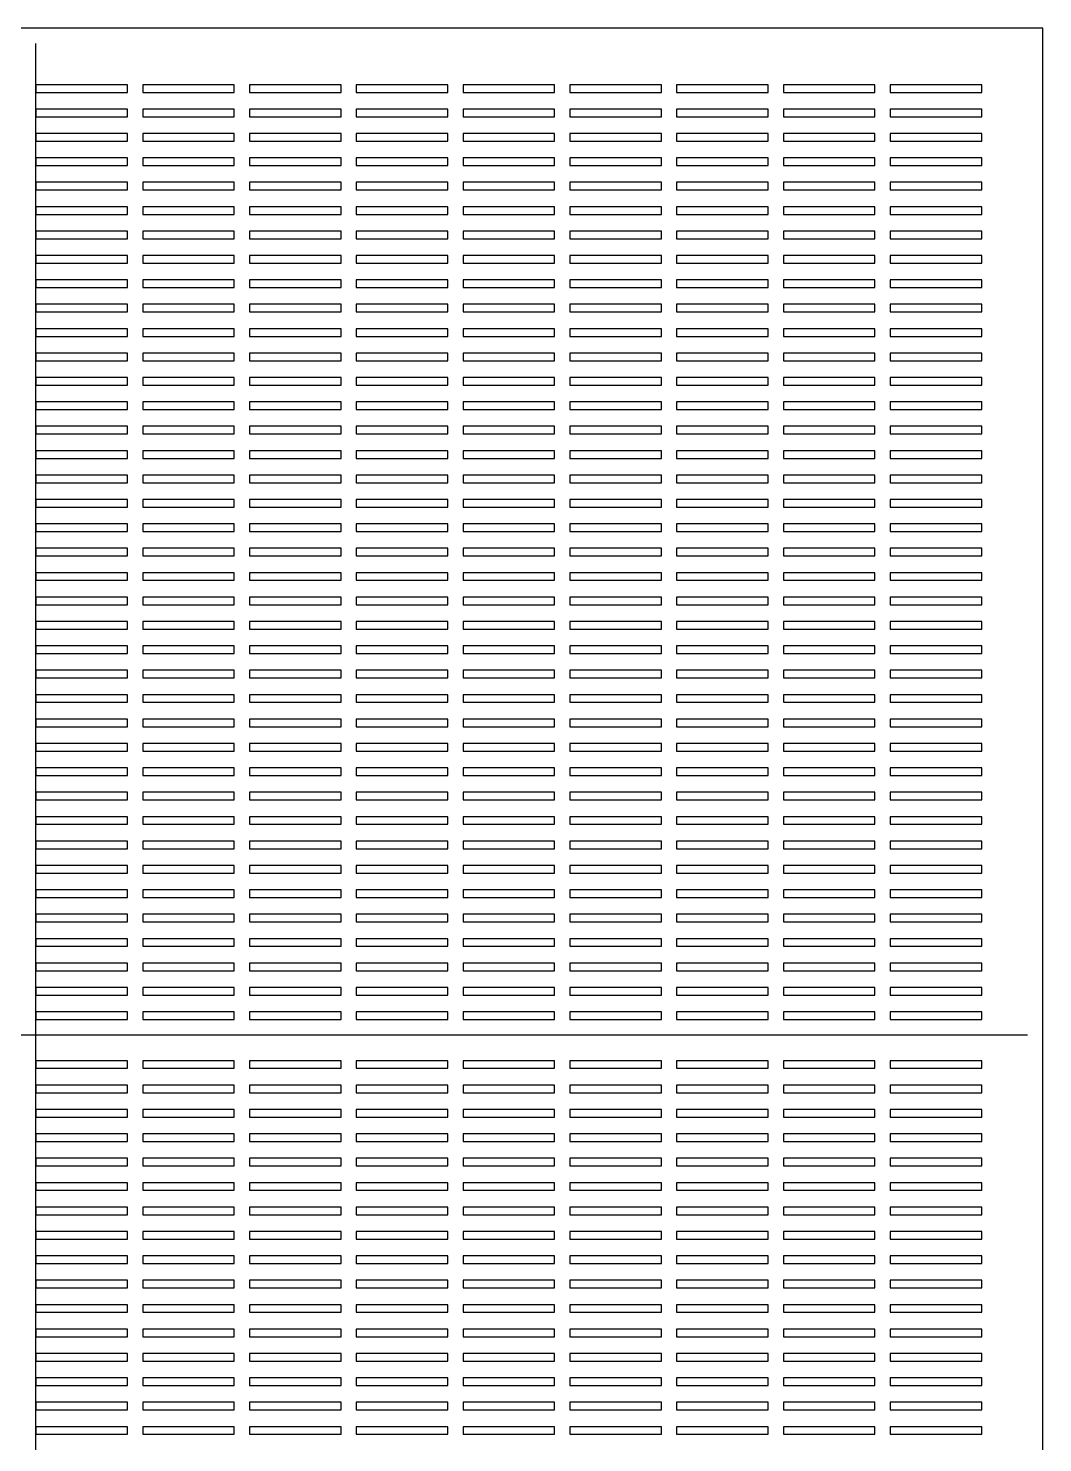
# Model space of a CAD drawing. Header units: metres. Extents: x 435451 to 436291, y 6356236 to 6357156.
# Drawn here: x 435778.2 to 436110.7, y 6356692.2 to 6357156 of the extents above; entities that cross this region are included whole.
import ezdxf

# ---------------------------------------------------------------- set-up
doc = ezdxf.new("R2010")
doc.units = ezdxf.units.M

msp = doc.modelspace()

# ---------------------------------------------------------------- linework, layer by layer
at = {"layer": 'CLOTURE'}
msp.add_lwpolyline([(435450.7, 6356496), (436110.7, 6356496), (436110.7, 6357156), (435450.7, 6357156)], close=True, dxfattribs=at)
at = {"layer": 'PISTE_ACCES'}
for p, q in [((435780.7, 6356501), (435780.7, 6357151)), ((435455.7, 6356826), (436105.7, 6356826))]:
    msp.add_line(p, q, dxfattribs=at)
at = {"layer": 'TABLES_PV'}
for points in [[(435780.7, 6357135), (435810.7, 6357135), (435810.7, 6357137.5), (435780.7, 6357137.5)], [(435815.7, 6357135), (435845.7, 6357135), (435845.7, 6357137.5), (435815.7, 6357137.5)], [(435850.7, 6357135), (435880.7, 6357135), (435880.7, 6357137.5), (435850.7, 6357137.5)], [(435885.7, 6357135), (435915.7, 6357135), (435915.7, 6357137.5), (435885.7, 6357137.5)], [(435920.7, 6357135), (435950.7, 6357135), (435950.7, 6357137.5), (435920.7, 6357137.5)], [(435955.7, 6357135), (435985.7, 6357135), (435985.7, 6357137.5), (435955.7, 6357137.5)], [(435990.7, 6357135), (436020.7, 6357135), (436020.7, 6357137.5), (435990.7, 6357137.5)], [(436025.7, 6357135), (436055.7, 6357135), (436055.7, 6357137.5), (436025.7, 6357137.5)], [(436060.7, 6357135), (436090.7, 6357135), (436090.7, 6357137.5), (436060.7, 6357137.5)], [(435780.7, 6357127), (435810.7, 6357127), (435810.7, 6357129.5), (435780.7, 6357129.5)], [(435815.7, 6357127), (435845.7, 6357127), (435845.7, 6357129.5), (435815.7, 6357129.5)], [(435850.7, 6357127), (435880.7, 6357127), (435880.7, 6357129.5), (435850.7, 6357129.5)], [(435885.7, 6357127), (435915.7, 6357127), (435915.7, 6357129.5), (435885.7, 6357129.5)], [(435920.7, 6357127), (435950.7, 6357127), (435950.7, 6357129.5), (435920.7, 6357129.5)], [(435955.7, 6357127), (435985.7, 6357127), (435985.7, 6357129.5), (435955.7, 6357129.5)], [(435990.7, 6357127), (436020.7, 6357127), (436020.7, 6357129.5), (435990.7, 6357129.5)], [(436025.7, 6357127), (436055.7, 6357127), (436055.7, 6357129.5), (436025.7, 6357129.5)], [(436060.7, 6357127), (436090.7, 6357127), (436090.7, 6357129.5), (436060.7, 6357129.5)], [(435780.7, 6357119), (435810.7, 6357119), (435810.7, 6357121.5), (435780.7, 6357121.5)], [(435815.7, 6357119), (435845.7, 6357119), (435845.7, 6357121.5), (435815.7, 6357121.5)], [(435850.7, 6357119), (435880.7, 6357119), (435880.7, 6357121.5), (435850.7, 6357121.5)], [(435885.7, 6357119), (435915.7, 6357119), (435915.7, 6357121.5), (435885.7, 6357121.5)], [(435920.7, 6357119), (435950.7, 6357119), (435950.7, 6357121.5), (435920.7, 6357121.5)], [(435955.7, 6357119), (435985.7, 6357119), (435985.7, 6357121.5), (435955.7, 6357121.5)], [(435990.7, 6357119), (436020.7, 6357119), (436020.7, 6357121.5), (435990.7, 6357121.5)], [(436025.7, 6357119), (436055.7, 6357119), (436055.7, 6357121.5), (436025.7, 6357121.5)], [(436060.7, 6357119), (436090.7, 6357119), (436090.7, 6357121.5), (436060.7, 6357121.5)], [(435780.7, 6357111), (435810.7, 6357111), (435810.7, 6357113.5), (435780.7, 6357113.5)], [(435815.7, 6357111), (435845.7, 6357111), (435845.7, 6357113.5), (435815.7, 6357113.5)], [(435850.7, 6357111), (435880.7, 6357111), (435880.7, 6357113.5), (435850.7, 6357113.5)], [(435885.7, 6357111), (435915.7, 6357111), (435915.7, 6357113.5), (435885.7, 6357113.5)], [(435920.7, 6357111), (435950.7, 6357111), (435950.7, 6357113.5), (435920.7, 6357113.5)], [(435955.7, 6357111), (435985.7, 6357111), (435985.7, 6357113.5), (435955.7, 6357113.5)], [(435990.7, 6357111), (436020.7, 6357111), (436020.7, 6357113.5), (435990.7, 6357113.5)], [(436025.7, 6357111), (436055.7, 6357111), (436055.7, 6357113.5), (436025.7, 6357113.5)], [(436060.7, 6357111), (436090.7, 6357111), (436090.7, 6357113.5), (436060.7, 6357113.5)], [(435780.7, 6357103), (435810.7, 6357103), (435810.7, 6357105.5), (435780.7, 6357105.5)], [(435815.7, 6357103), (435845.7, 6357103), (435845.7, 6357105.5), (435815.7, 6357105.5)], [(435850.7, 6357103), (435880.7, 6357103), (435880.7, 6357105.5), (435850.7, 6357105.5)], [(435885.7, 6357103), (435915.7, 6357103), (435915.7, 6357105.5), (435885.7, 6357105.5)], [(435920.7, 6357103), (435950.7, 6357103), (435950.7, 6357105.5), (435920.7, 6357105.5)], [(435955.7, 6357103), (435985.7, 6357103), (435985.7, 6357105.5), (435955.7, 6357105.5)], [(435990.7, 6357103), (436020.7, 6357103), (436020.7, 6357105.5), (435990.7, 6357105.5)], [(436025.7, 6357103), (436055.7, 6357103), (436055.7, 6357105.5), (436025.7, 6357105.5)], [(436060.7, 6357103), (436090.7, 6357103), (436090.7, 6357105.5), (436060.7, 6357105.5)], [(435780.7, 6357095), (435810.7, 6357095), (435810.7, 6357097.5), (435780.7, 6357097.5)], [(435815.7, 6357095), (435845.7, 6357095), (435845.7, 6357097.5), (435815.7, 6357097.5)], [(435850.7, 6357095), (435880.7, 6357095), (435880.7, 6357097.5), (435850.7, 6357097.5)], [(435885.7, 6357095), (435915.7, 6357095), (435915.7, 6357097.5), (435885.7, 6357097.5)], [(435920.7, 6357095), (435950.7, 6357095), (435950.7, 6357097.5), (435920.7, 6357097.5)], [(435955.7, 6357095), (435985.7, 6357095), (435985.7, 6357097.5), (435955.7, 6357097.5)], [(435990.7, 6357095), (436020.7, 6357095), (436020.7, 6357097.5), (435990.7, 6357097.5)], [(436025.7, 6357095), (436055.7, 6357095), (436055.7, 6357097.5), (436025.7, 6357097.5)], [(436060.7, 6357095), (436090.7, 6357095), (436090.7, 6357097.5), (436060.7, 6357097.5)], [(435780.7, 6357087), (435810.7, 6357087), (435810.7, 6357089.5), (435780.7, 6357089.5)], [(435815.7, 6357087), (435845.7, 6357087), (435845.7, 6357089.5), (435815.7, 6357089.5)], [(435850.7, 6357087), (435880.7, 6357087), (435880.7, 6357089.5), (435850.7, 6357089.5)], [(435885.7, 6357087), (435915.7, 6357087), (435915.7, 6357089.5), (435885.7, 6357089.5)], [(435920.7, 6357087), (435950.7, 6357087), (435950.7, 6357089.5), (435920.7, 6357089.5)], [(435955.7, 6357087), (435985.7, 6357087), (435985.7, 6357089.5), (435955.7, 6357089.5)], [(435990.7, 6357087), (436020.7, 6357087), (436020.7, 6357089.5), (435990.7, 6357089.5)], [(436025.7, 6357087), (436055.7, 6357087), (436055.7, 6357089.5), (436025.7, 6357089.5)], [(436060.7, 6357087), (436090.7, 6357087), (436090.7, 6357089.5), (436060.7, 6357089.5)], [(435780.7, 6357079), (435810.7, 6357079), (435810.7, 6357081.5), (435780.7, 6357081.5)], [(435815.7, 6357079), (435845.7, 6357079), (435845.7, 6357081.5), (435815.7, 6357081.5)], [(435850.7, 6357079), (435880.7, 6357079), (435880.7, 6357081.5), (435850.7, 6357081.5)], [(435885.7, 6357079), (435915.7, 6357079), (435915.7, 6357081.5), (435885.7, 6357081.5)], [(435920.7, 6357079), (435950.7, 6357079), (435950.7, 6357081.5), (435920.7, 6357081.5)], [(435955.7, 6357079), (435985.7, 6357079), (435985.7, 6357081.5), (435955.7, 6357081.5)], [(435990.7, 6357079), (436020.7, 6357079), (436020.7, 6357081.5), (435990.7, 6357081.5)], [(436025.7, 6357079), (436055.7, 6357079), (436055.7, 6357081.5), (436025.7, 6357081.5)], [(436060.7, 6357079), (436090.7, 6357079), (436090.7, 6357081.5), (436060.7, 6357081.5)], [(435780.7, 6357071), (435810.7, 6357071), (435810.7, 6357073.5), (435780.7, 6357073.5)], [(435815.7, 6357071), (435845.7, 6357071), (435845.7, 6357073.5), (435815.7, 6357073.5)], [(435850.7, 6357071), (435880.7, 6357071), (435880.7, 6357073.5), (435850.7, 6357073.5)], [(435885.7, 6357071), (435915.7, 6357071), (435915.7, 6357073.5), (435885.7, 6357073.5)], [(435920.7, 6357071), (435950.7, 6357071), (435950.7, 6357073.5), (435920.7, 6357073.5)], [(435955.7, 6357071), (435985.7, 6357071), (435985.7, 6357073.5), (435955.7, 6357073.5)], [(435990.7, 6357071), (436020.7, 6357071), (436020.7, 6357073.5), (435990.7, 6357073.5)], [(436025.7, 6357071), (436055.7, 6357071), (436055.7, 6357073.5), (436025.7, 6357073.5)], [(436060.7, 6357071), (436090.7, 6357071), (436090.7, 6357073.5), (436060.7, 6357073.5)], [(435780.7, 6357063), (435810.7, 6357063), (435810.7, 6357065.5), (435780.7, 6357065.5)], [(435815.7, 6357063), (435845.7, 6357063), (435845.7, 6357065.5), (435815.7, 6357065.5)], [(435850.7, 6357063), (435880.7, 6357063), (435880.7, 6357065.5), (435850.7, 6357065.5)], [(435885.7, 6357063), (435915.7, 6357063), (435915.7, 6357065.5), (435885.7, 6357065.5)], [(435920.7, 6357063), (435950.7, 6357063), (435950.7, 6357065.5), (435920.7, 6357065.5)], [(435955.7, 6357063), (435985.7, 6357063), (435985.7, 6357065.5), (435955.7, 6357065.5)], [(435990.7, 6357063), (436020.7, 6357063), (436020.7, 6357065.5), (435990.7, 6357065.5)], [(436025.7, 6357063), (436055.7, 6357063), (436055.7, 6357065.5), (436025.7, 6357065.5)], [(436060.7, 6357063), (436090.7, 6357063), (436090.7, 6357065.5), (436060.7, 6357065.5)], [(435780.7, 6357055), (435810.7, 6357055), (435810.7, 6357057.5), (435780.7, 6357057.5)], [(435815.7, 6357055), (435845.7, 6357055), (435845.7, 6357057.5), (435815.7, 6357057.5)], [(435850.7, 6357055), (435880.7, 6357055), (435880.7, 6357057.5), (435850.7, 6357057.5)], [(435885.7, 6357055), (435915.7, 6357055), (435915.7, 6357057.5), (435885.7, 6357057.5)], [(435920.7, 6357055), (435950.7, 6357055), (435950.7, 6357057.5), (435920.7, 6357057.5)], [(435955.7, 6357055), (435985.7, 6357055), (435985.7, 6357057.5), (435955.7, 6357057.5)], [(435990.7, 6357055), (436020.7, 6357055), (436020.7, 6357057.5), (435990.7, 6357057.5)], [(436025.7, 6357055), (436055.7, 6357055), (436055.7, 6357057.5), (436025.7, 6357057.5)], [(436060.7, 6357055), (436090.7, 6357055), (436090.7, 6357057.5), (436060.7, 6357057.5)], [(435780.7, 6357047), (435810.7, 6357047), (435810.7, 6357049.5), (435780.7, 6357049.5)], [(435815.7, 6357047), (435845.7, 6357047), (435845.7, 6357049.5), (435815.7, 6357049.5)], [(435850.7, 6357047), (435880.7, 6357047), (435880.7, 6357049.5), (435850.7, 6357049.5)], [(435885.7, 6357047), (435915.7, 6357047), (435915.7, 6357049.5), (435885.7, 6357049.5)], [(435920.7, 6357047), (435950.7, 6357047), (435950.7, 6357049.5), (435920.7, 6357049.5)], [(435955.7, 6357047), (435985.7, 6357047), (435985.7, 6357049.5), (435955.7, 6357049.5)], [(435990.7, 6357047), (436020.7, 6357047), (436020.7, 6357049.5), (435990.7, 6357049.5)], [(436025.7, 6357047), (436055.7, 6357047), (436055.7, 6357049.5), (436025.7, 6357049.5)], [(436060.7, 6357047), (436090.7, 6357047), (436090.7, 6357049.5), (436060.7, 6357049.5)], [(435780.7, 6357039), (435810.7, 6357039), (435810.7, 6357041.5), (435780.7, 6357041.5)], [(435815.7, 6357039), (435845.7, 6357039), (435845.7, 6357041.5), (435815.7, 6357041.5)], [(435850.7, 6357039), (435880.7, 6357039), (435880.7, 6357041.5), (435850.7, 6357041.5)], [(435885.7, 6357039), (435915.7, 6357039), (435915.7, 6357041.5), (435885.7, 6357041.5)], [(435920.7, 6357039), (435950.7, 6357039), (435950.7, 6357041.5), (435920.7, 6357041.5)], [(435955.7, 6357039), (435985.7, 6357039), (435985.7, 6357041.5), (435955.7, 6357041.5)], [(435990.7, 6357039), (436020.7, 6357039), (436020.7, 6357041.5), (435990.7, 6357041.5)], [(436025.7, 6357039), (436055.7, 6357039), (436055.7, 6357041.5), (436025.7, 6357041.5)], [(436060.7, 6357039), (436090.7, 6357039), (436090.7, 6357041.5), (436060.7, 6357041.5)], [(435780.7, 6357031), (435810.7, 6357031), (435810.7, 6357033.5), (435780.7, 6357033.5)], [(435815.7, 6357031), (435845.7, 6357031), (435845.7, 6357033.5), (435815.7, 6357033.5)], [(435850.7, 6357031), (435880.7, 6357031), (435880.7, 6357033.5), (435850.7, 6357033.5)], [(435885.7, 6357031), (435915.7, 6357031), (435915.7, 6357033.5), (435885.7, 6357033.5)], [(435920.7, 6357031), (435950.7, 6357031), (435950.7, 6357033.5), (435920.7, 6357033.5)], [(435955.7, 6357031), (435985.7, 6357031), (435985.7, 6357033.5), (435955.7, 6357033.5)], [(435990.7, 6357031), (436020.7, 6357031), (436020.7, 6357033.5), (435990.7, 6357033.5)], [(436025.7, 6357031), (436055.7, 6357031), (436055.7, 6357033.5), (436025.7, 6357033.5)], [(436060.7, 6357031), (436090.7, 6357031), (436090.7, 6357033.5), (436060.7, 6357033.5)], [(435780.7, 6357023), (435810.7, 6357023), (435810.7, 6357025.5), (435780.7, 6357025.5)], [(435815.7, 6357023), (435845.7, 6357023), (435845.7, 6357025.5), (435815.7, 6357025.5)], [(435850.7, 6357023), (435880.7, 6357023), (435880.7, 6357025.5), (435850.7, 6357025.5)], [(435885.7, 6357023), (435915.7, 6357023), (435915.7, 6357025.5), (435885.7, 6357025.5)], [(435920.7, 6357023), (435950.7, 6357023), (435950.7, 6357025.5), (435920.7, 6357025.5)], [(435955.7, 6357023), (435985.7, 6357023), (435985.7, 6357025.5), (435955.7, 6357025.5)], [(435990.7, 6357023), (436020.7, 6357023), (436020.7, 6357025.5), (435990.7, 6357025.5)], [(436025.7, 6357023), (436055.7, 6357023), (436055.7, 6357025.5), (436025.7, 6357025.5)], [(436060.7, 6357023), (436090.7, 6357023), (436090.7, 6357025.5), (436060.7, 6357025.5)], [(435780.7, 6357015), (435810.7, 6357015), (435810.7, 6357017.5), (435780.7, 6357017.5)], [(435815.7, 6357015), (435845.7, 6357015), (435845.7, 6357017.5), (435815.7, 6357017.5)], [(435850.7, 6357015), (435880.7, 6357015), (435880.7, 6357017.5), (435850.7, 6357017.5)], [(435885.7, 6357015), (435915.7, 6357015), (435915.7, 6357017.5), (435885.7, 6357017.5)], [(435920.7, 6357015), (435950.7, 6357015), (435950.7, 6357017.5), (435920.7, 6357017.5)], [(435955.7, 6357015), (435985.7, 6357015), (435985.7, 6357017.5), (435955.7, 6357017.5)], [(435990.7, 6357015), (436020.7, 6357015), (436020.7, 6357017.5), (435990.7, 6357017.5)], [(436025.7, 6357015), (436055.7, 6357015), (436055.7, 6357017.5), (436025.7, 6357017.5)], [(436060.7, 6357015), (436090.7, 6357015), (436090.7, 6357017.5), (436060.7, 6357017.5)], [(435780.7, 6357007), (435810.7, 6357007), (435810.7, 6357009.5), (435780.7, 6357009.5)], [(435815.7, 6357007), (435845.7, 6357007), (435845.7, 6357009.5), (435815.7, 6357009.5)], [(435850.7, 6357007), (435880.7, 6357007), (435880.7, 6357009.5), (435850.7, 6357009.5)], [(435885.7, 6357007), (435915.7, 6357007), (435915.7, 6357009.5), (435885.7, 6357009.5)], [(435920.7, 6357007), (435950.7, 6357007), (435950.7, 6357009.5), (435920.7, 6357009.5)], [(435955.7, 6357007), (435985.7, 6357007), (435985.7, 6357009.5), (435955.7, 6357009.5)], [(435990.7, 6357007), (436020.7, 6357007), (436020.7, 6357009.5), (435990.7, 6357009.5)], [(436025.7, 6357007), (436055.7, 6357007), (436055.7, 6357009.5), (436025.7, 6357009.5)], [(436060.7, 6357007), (436090.7, 6357007), (436090.7, 6357009.5), (436060.7, 6357009.5)], [(435780.7, 6356999), (435810.7, 6356999), (435810.7, 6357001.5), (435780.7, 6357001.5)], [(435815.7, 6356999), (435845.7, 6356999), (435845.7, 6357001.5), (435815.7, 6357001.5)], [(435850.7, 6356999), (435880.7, 6356999), (435880.7, 6357001.5), (435850.7, 6357001.5)], [(435885.7, 6356999), (435915.7, 6356999), (435915.7, 6357001.5), (435885.7, 6357001.5)], [(435920.7, 6356999), (435950.7, 6356999), (435950.7, 6357001.5), (435920.7, 6357001.5)], [(435955.7, 6356999), (435985.7, 6356999), (435985.7, 6357001.5), (435955.7, 6357001.5)], [(435990.7, 6356999), (436020.7, 6356999), (436020.7, 6357001.5), (435990.7, 6357001.5)], [(436025.7, 6356999), (436055.7, 6356999), (436055.7, 6357001.5), (436025.7, 6357001.5)], [(436060.7, 6356999), (436090.7, 6356999), (436090.7, 6357001.5), (436060.7, 6357001.5)], [(435780.7, 6356991), (435810.7, 6356991), (435810.7, 6356993.5), (435780.7, 6356993.5)], [(435815.7, 6356991), (435845.7, 6356991), (435845.7, 6356993.5), (435815.7, 6356993.5)], [(435850.7, 6356991), (435880.7, 6356991), (435880.7, 6356993.5), (435850.7, 6356993.5)], [(435885.7, 6356991), (435915.7, 6356991), (435915.7, 6356993.5), (435885.7, 6356993.5)], [(435920.7, 6356991), (435950.7, 6356991), (435950.7, 6356993.5), (435920.7, 6356993.5)], [(435955.7, 6356991), (435985.7, 6356991), (435985.7, 6356993.5), (435955.7, 6356993.5)], [(435990.7, 6356991), (436020.7, 6356991), (436020.7, 6356993.5), (435990.7, 6356993.5)], [(436025.7, 6356991), (436055.7, 6356991), (436055.7, 6356993.5), (436025.7, 6356993.5)], [(436060.7, 6356991), (436090.7, 6356991), (436090.7, 6356993.5), (436060.7, 6356993.5)], [(435780.7, 6356983), (435810.7, 6356983), (435810.7, 6356985.5), (435780.7, 6356985.5)], [(435815.7, 6356983), (435845.7, 6356983), (435845.7, 6356985.5), (435815.7, 6356985.5)], [(435850.7, 6356983), (435880.7, 6356983), (435880.7, 6356985.5), (435850.7, 6356985.5)], [(435885.7, 6356983), (435915.7, 6356983), (435915.7, 6356985.5), (435885.7, 6356985.5)], [(435920.7, 6356983), (435950.7, 6356983), (435950.7, 6356985.5), (435920.7, 6356985.5)], [(435955.7, 6356983), (435985.7, 6356983), (435985.7, 6356985.5), (435955.7, 6356985.5)], [(435990.7, 6356983), (436020.7, 6356983), (436020.7, 6356985.5), (435990.7, 6356985.5)], [(436025.7, 6356983), (436055.7, 6356983), (436055.7, 6356985.5), (436025.7, 6356985.5)], [(436060.7, 6356983), (436090.7, 6356983), (436090.7, 6356985.5), (436060.7, 6356985.5)], [(435780.7, 6356975), (435810.7, 6356975), (435810.7, 6356977.5), (435780.7, 6356977.5)], [(435815.7, 6356975), (435845.7, 6356975), (435845.7, 6356977.5), (435815.7, 6356977.5)], [(435850.7, 6356975), (435880.7, 6356975), (435880.7, 6356977.5), (435850.7, 6356977.5)], [(435885.7, 6356975), (435915.7, 6356975), (435915.7, 6356977.5), (435885.7, 6356977.5)], [(435920.7, 6356975), (435950.7, 6356975), (435950.7, 6356977.5), (435920.7, 6356977.5)], [(435955.7, 6356975), (435985.7, 6356975), (435985.7, 6356977.5), (435955.7, 6356977.5)], [(435990.7, 6356975), (436020.7, 6356975), (436020.7, 6356977.5), (435990.7, 6356977.5)], [(436025.7, 6356975), (436055.7, 6356975), (436055.7, 6356977.5), (436025.7, 6356977.5)], [(436060.7, 6356975), (436090.7, 6356975), (436090.7, 6356977.5), (436060.7, 6356977.5)], [(435780.7, 6356967), (435810.7, 6356967), (435810.7, 6356969.5), (435780.7, 6356969.5)], [(435815.7, 6356967), (435845.7, 6356967), (435845.7, 6356969.5), (435815.7, 6356969.5)], [(435850.7, 6356967), (435880.7, 6356967), (435880.7, 6356969.5), (435850.7, 6356969.5)], [(435885.7, 6356967), (435915.7, 6356967), (435915.7, 6356969.5), (435885.7, 6356969.5)], [(435920.7, 6356967), (435950.7, 6356967), (435950.7, 6356969.5), (435920.7, 6356969.5)], [(435955.7, 6356967), (435985.7, 6356967), (435985.7, 6356969.5), (435955.7, 6356969.5)], [(435990.7, 6356967), (436020.7, 6356967), (436020.7, 6356969.5), (435990.7, 6356969.5)], [(436025.7, 6356967), (436055.7, 6356967), (436055.7, 6356969.5), (436025.7, 6356969.5)], [(436060.7, 6356967), (436090.7, 6356967), (436090.7, 6356969.5), (436060.7, 6356969.5)], [(435780.7, 6356959), (435810.7, 6356959), (435810.7, 6356961.5), (435780.7, 6356961.5)], [(435815.7, 6356959), (435845.7, 6356959), (435845.7, 6356961.5), (435815.7, 6356961.5)], [(435850.7, 6356959), (435880.7, 6356959), (435880.7, 6356961.5), (435850.7, 6356961.5)], [(435885.7, 6356959), (435915.7, 6356959), (435915.7, 6356961.5), (435885.7, 6356961.5)], [(435920.7, 6356959), (435950.7, 6356959), (435950.7, 6356961.5), (435920.7, 6356961.5)], [(435955.7, 6356959), (435985.7, 6356959), (435985.7, 6356961.5), (435955.7, 6356961.5)], [(435990.7, 6356959), (436020.7, 6356959), (436020.7, 6356961.5), (435990.7, 6356961.5)], [(436025.7, 6356959), (436055.7, 6356959), (436055.7, 6356961.5), (436025.7, 6356961.5)], [(436060.7, 6356959), (436090.7, 6356959), (436090.7, 6356961.5), (436060.7, 6356961.5)], [(435780.7, 6356951), (435810.7, 6356951), (435810.7, 6356953.5), (435780.7, 6356953.5)], [(435815.7, 6356951), (435845.7, 6356951), (435845.7, 6356953.5), (435815.7, 6356953.5)], [(435850.7, 6356951), (435880.7, 6356951), (435880.7, 6356953.5), (435850.7, 6356953.5)], [(435885.7, 6356951), (435915.7, 6356951), (435915.7, 6356953.5), (435885.7, 6356953.5)], [(435920.7, 6356951), (435950.7, 6356951), (435950.7, 6356953.5), (435920.7, 6356953.5)], [(435955.7, 6356951), (435985.7, 6356951), (435985.7, 6356953.5), (435955.7, 6356953.5)], [(435990.7, 6356951), (436020.7, 6356951), (436020.7, 6356953.5), (435990.7, 6356953.5)], [(436025.7, 6356951), (436055.7, 6356951), (436055.7, 6356953.5), (436025.7, 6356953.5)], [(436060.7, 6356951), (436090.7, 6356951), (436090.7, 6356953.5), (436060.7, 6356953.5)], [(435780.7, 6356943), (435810.7, 6356943), (435810.7, 6356945.5), (435780.7, 6356945.5)], [(435815.7, 6356943), (435845.7, 6356943), (435845.7, 6356945.5), (435815.7, 6356945.5)], [(435850.7, 6356943), (435880.7, 6356943), (435880.7, 6356945.5), (435850.7, 6356945.5)], [(435885.7, 6356943), (435915.7, 6356943), (435915.7, 6356945.5), (435885.7, 6356945.5)], [(435920.7, 6356943), (435950.7, 6356943), (435950.7, 6356945.5), (435920.7, 6356945.5)], [(435955.7, 6356943), (435985.7, 6356943), (435985.7, 6356945.5), (435955.7, 6356945.5)], [(435990.7, 6356943), (436020.7, 6356943), (436020.7, 6356945.5), (435990.7, 6356945.5)], [(436025.7, 6356943), (436055.7, 6356943), (436055.7, 6356945.5), (436025.7, 6356945.5)], [(436060.7, 6356943), (436090.7, 6356943), (436090.7, 6356945.5), (436060.7, 6356945.5)], [(435780.7, 6356935), (435810.7, 6356935), (435810.7, 6356937.5), (435780.7, 6356937.5)], [(435815.7, 6356935), (435845.7, 6356935), (435845.7, 6356937.5), (435815.7, 6356937.5)], [(435850.7, 6356935), (435880.7, 6356935), (435880.7, 6356937.5), (435850.7, 6356937.5)], [(435885.7, 6356935), (435915.7, 6356935), (435915.7, 6356937.5), (435885.7, 6356937.5)], [(435920.7, 6356935), (435950.7, 6356935), (435950.7, 6356937.5), (435920.7, 6356937.5)], [(435955.7, 6356935), (435985.7, 6356935), (435985.7, 6356937.5), (435955.7, 6356937.5)], [(435990.7, 6356935), (436020.7, 6356935), (436020.7, 6356937.5), (435990.7, 6356937.5)], [(436025.7, 6356935), (436055.7, 6356935), (436055.7, 6356937.5), (436025.7, 6356937.5)], [(436060.7, 6356935), (436090.7, 6356935), (436090.7, 6356937.5), (436060.7, 6356937.5)], [(435780.7, 6356927), (435810.7, 6356927), (435810.7, 6356929.5), (435780.7, 6356929.5)], [(435815.7, 6356927), (435845.7, 6356927), (435845.7, 6356929.5), (435815.7, 6356929.5)], [(435850.7, 6356927), (435880.7, 6356927), (435880.7, 6356929.5), (435850.7, 6356929.5)], [(435885.7, 6356927), (435915.7, 6356927), (435915.7, 6356929.5), (435885.7, 6356929.5)], [(435920.7, 6356927), (435950.7, 6356927), (435950.7, 6356929.5), (435920.7, 6356929.5)], [(435955.7, 6356927), (435985.7, 6356927), (435985.7, 6356929.5), (435955.7, 6356929.5)], [(435990.7, 6356927), (436020.7, 6356927), (436020.7, 6356929.5), (435990.7, 6356929.5)], [(436025.7, 6356927), (436055.7, 6356927), (436055.7, 6356929.5), (436025.7, 6356929.5)], [(436060.7, 6356927), (436090.7, 6356927), (436090.7, 6356929.5), (436060.7, 6356929.5)], [(435780.7, 6356919), (435810.7, 6356919), (435810.7, 6356921.5), (435780.7, 6356921.5)], [(435815.7, 6356919), (435845.7, 6356919), (435845.7, 6356921.5), (435815.7, 6356921.5)], [(435850.7, 6356919), (435880.7, 6356919), (435880.7, 6356921.5), (435850.7, 6356921.5)], [(435885.7, 6356919), (435915.7, 6356919), (435915.7, 6356921.5), (435885.7, 6356921.5)], [(435920.7, 6356919), (435950.7, 6356919), (435950.7, 6356921.5), (435920.7, 6356921.5)], [(435955.7, 6356919), (435985.7, 6356919), (435985.7, 6356921.5), (435955.7, 6356921.5)], [(435990.7, 6356919), (436020.7, 6356919), (436020.7, 6356921.5), (435990.7, 6356921.5)], [(436025.7, 6356919), (436055.7, 6356919), (436055.7, 6356921.5), (436025.7, 6356921.5)], [(436060.7, 6356919), (436090.7, 6356919), (436090.7, 6356921.5), (436060.7, 6356921.5)], [(435780.7, 6356911), (435810.7, 6356911), (435810.7, 6356913.5), (435780.7, 6356913.5)], [(435815.7, 6356911), (435845.7, 6356911), (435845.7, 6356913.5), (435815.7, 6356913.5)], [(435850.7, 6356911), (435880.7, 6356911), (435880.7, 6356913.5), (435850.7, 6356913.5)], [(435885.7, 6356911), (435915.7, 6356911), (435915.7, 6356913.5), (435885.7, 6356913.5)], [(435920.7, 6356911), (435950.7, 6356911), (435950.7, 6356913.5), (435920.7, 6356913.5)], [(435955.7, 6356911), (435985.7, 6356911), (435985.7, 6356913.5), (435955.7, 6356913.5)], [(435990.7, 6356911), (436020.7, 6356911), (436020.7, 6356913.5), (435990.7, 6356913.5)], [(436025.7, 6356911), (436055.7, 6356911), (436055.7, 6356913.5), (436025.7, 6356913.5)], [(436060.7, 6356911), (436090.7, 6356911), (436090.7, 6356913.5), (436060.7, 6356913.5)], [(435780.7, 6356903), (435810.7, 6356903), (435810.7, 6356905.5), (435780.7, 6356905.5)], [(435815.7, 6356903), (435845.7, 6356903), (435845.7, 6356905.5), (435815.7, 6356905.5)], [(435850.7, 6356903), (435880.7, 6356903), (435880.7, 6356905.5), (435850.7, 6356905.5)], [(435885.7, 6356903), (435915.7, 6356903), (435915.7, 6356905.5), (435885.7, 6356905.5)], [(435920.7, 6356903), (435950.7, 6356903), (435950.7, 6356905.5), (435920.7, 6356905.5)], [(435955.7, 6356903), (435985.7, 6356903), (435985.7, 6356905.5), (435955.7, 6356905.5)], [(435990.7, 6356903), (436020.7, 6356903), (436020.7, 6356905.5), (435990.7, 6356905.5)], [(436025.7, 6356903), (436055.7, 6356903), (436055.7, 6356905.5), (436025.7, 6356905.5)], [(436060.7, 6356903), (436090.7, 6356903), (436090.7, 6356905.5), (436060.7, 6356905.5)], [(435780.7, 6356895), (435810.7, 6356895), (435810.7, 6356897.5), (435780.7, 6356897.5)], [(435815.7, 6356895), (435845.7, 6356895), (435845.7, 6356897.5), (435815.7, 6356897.5)], [(435850.7, 6356895), (435880.7, 6356895), (435880.7, 6356897.5), (435850.7, 6356897.5)], [(435885.7, 6356895), (435915.7, 6356895), (435915.7, 6356897.5), (435885.7, 6356897.5)], [(435920.7, 6356895), (435950.7, 6356895), (435950.7, 6356897.5), (435920.7, 6356897.5)], [(435955.7, 6356895), (435985.7, 6356895), (435985.7, 6356897.5), (435955.7, 6356897.5)], [(435990.7, 6356895), (436020.7, 6356895), (436020.7, 6356897.5), (435990.7, 6356897.5)], [(436025.7, 6356895), (436055.7, 6356895), (436055.7, 6356897.5), (436025.7, 6356897.5)], [(436060.7, 6356895), (436090.7, 6356895), (436090.7, 6356897.5), (436060.7, 6356897.5)], [(435780.7, 6356887), (435810.7, 6356887), (435810.7, 6356889.5), (435780.7, 6356889.5)], [(435815.7, 6356887), (435845.7, 6356887), (435845.7, 6356889.5), (435815.7, 6356889.5)], [(435850.7, 6356887), (435880.7, 6356887), (435880.7, 6356889.5), (435850.7, 6356889.5)], [(435885.7, 6356887), (435915.7, 6356887), (435915.7, 6356889.5), (435885.7, 6356889.5)], [(435920.7, 6356887), (435950.7, 6356887), (435950.7, 6356889.5), (435920.7, 6356889.5)], [(435955.7, 6356887), (435985.7, 6356887), (435985.7, 6356889.5), (435955.7, 6356889.5)], [(435990.7, 6356887), (436020.7, 6356887), (436020.7, 6356889.5), (435990.7, 6356889.5)], [(436025.7, 6356887), (436055.7, 6356887), (436055.7, 6356889.5), (436025.7, 6356889.5)], [(436060.7, 6356887), (436090.7, 6356887), (436090.7, 6356889.5), (436060.7, 6356889.5)], [(435780.7, 6356879), (435810.7, 6356879), (435810.7, 6356881.5), (435780.7, 6356881.5)], [(435815.7, 6356879), (435845.7, 6356879), (435845.7, 6356881.5), (435815.7, 6356881.5)], [(435850.7, 6356879), (435880.7, 6356879), (435880.7, 6356881.5), (435850.7, 6356881.5)], [(435885.7, 6356879), (435915.7, 6356879), (435915.7, 6356881.5), (435885.7, 6356881.5)], [(435920.7, 6356879), (435950.7, 6356879), (435950.7, 6356881.5), (435920.7, 6356881.5)], [(435955.7, 6356879), (435985.7, 6356879), (435985.7, 6356881.5), (435955.7, 6356881.5)], [(435990.7, 6356879), (436020.7, 6356879), (436020.7, 6356881.5), (435990.7, 6356881.5)], [(436025.7, 6356879), (436055.7, 6356879), (436055.7, 6356881.5), (436025.7, 6356881.5)], [(436060.7, 6356879), (436090.7, 6356879), (436090.7, 6356881.5), (436060.7, 6356881.5)], [(435780.7, 6356871), (435810.7, 6356871), (435810.7, 6356873.5), (435780.7, 6356873.5)], [(435815.7, 6356871), (435845.7, 6356871), (435845.7, 6356873.5), (435815.7, 6356873.5)], [(435850.7, 6356871), (435880.7, 6356871), (435880.7, 6356873.5), (435850.7, 6356873.5)], [(435885.7, 6356871), (435915.7, 6356871), (435915.7, 6356873.5), (435885.7, 6356873.5)], [(435920.7, 6356871), (435950.7, 6356871), (435950.7, 6356873.5), (435920.7, 6356873.5)], [(435955.7, 6356871), (435985.7, 6356871), (435985.7, 6356873.5), (435955.7, 6356873.5)], [(435990.7, 6356871), (436020.7, 6356871), (436020.7, 6356873.5), (435990.7, 6356873.5)], [(436025.7, 6356871), (436055.7, 6356871), (436055.7, 6356873.5), (436025.7, 6356873.5)], [(436060.7, 6356871), (436090.7, 6356871), (436090.7, 6356873.5), (436060.7, 6356873.5)], [(435780.7, 6356863), (435810.7, 6356863), (435810.7, 6356865.5), (435780.7, 6356865.5)], [(435815.7, 6356863), (435845.7, 6356863), (435845.7, 6356865.5), (435815.7, 6356865.5)], [(435850.7, 6356863), (435880.7, 6356863), (435880.7, 6356865.5), (435850.7, 6356865.5)], [(435885.7, 6356863), (435915.7, 6356863), (435915.7, 6356865.5), (435885.7, 6356865.5)], [(435920.7, 6356863), (435950.7, 6356863), (435950.7, 6356865.5), (435920.7, 6356865.5)], [(435955.7, 6356863), (435985.7, 6356863), (435985.7, 6356865.5), (435955.7, 6356865.5)], [(435990.7, 6356863), (436020.7, 6356863), (436020.7, 6356865.5), (435990.7, 6356865.5)], [(436025.7, 6356863), (436055.7, 6356863), (436055.7, 6356865.5), (436025.7, 6356865.5)], [(436060.7, 6356863), (436090.7, 6356863), (436090.7, 6356865.5), (436060.7, 6356865.5)], [(435780.7, 6356855), (435810.7, 6356855), (435810.7, 6356857.5), (435780.7, 6356857.5)], [(435815.7, 6356855), (435845.7, 6356855), (435845.7, 6356857.5), (435815.7, 6356857.5)], [(435850.7, 6356855), (435880.7, 6356855), (435880.7, 6356857.5), (435850.7, 6356857.5)], [(435885.7, 6356855), (435915.7, 6356855), (435915.7, 6356857.5), (435885.7, 6356857.5)], [(435920.7, 6356855), (435950.7, 6356855), (435950.7, 6356857.5), (435920.7, 6356857.5)], [(435955.7, 6356855), (435985.7, 6356855), (435985.7, 6356857.5), (435955.7, 6356857.5)], [(435990.7, 6356855), (436020.7, 6356855), (436020.7, 6356857.5), (435990.7, 6356857.5)], [(436025.7, 6356855), (436055.7, 6356855), (436055.7, 6356857.5), (436025.7, 6356857.5)], [(436060.7, 6356855), (436090.7, 6356855), (436090.7, 6356857.5), (436060.7, 6356857.5)], [(435780.7, 6356847), (435810.7, 6356847), (435810.7, 6356849.5), (435780.7, 6356849.5)], [(435815.7, 6356847), (435845.7, 6356847), (435845.7, 6356849.5), (435815.7, 6356849.5)], [(435850.7, 6356847), (435880.7, 6356847), (435880.7, 6356849.5), (435850.7, 6356849.5)], [(435885.7, 6356847), (435915.7, 6356847), (435915.7, 6356849.5), (435885.7, 6356849.5)], [(435920.7, 6356847), (435950.7, 6356847), (435950.7, 6356849.5), (435920.7, 6356849.5)], [(435955.7, 6356847), (435985.7, 6356847), (435985.7, 6356849.5), (435955.7, 6356849.5)], [(435990.7, 6356847), (436020.7, 6356847), (436020.7, 6356849.5), (435990.7, 6356849.5)], [(436025.7, 6356847), (436055.7, 6356847), (436055.7, 6356849.5), (436025.7, 6356849.5)], [(436060.7, 6356847), (436090.7, 6356847), (436090.7, 6356849.5), (436060.7, 6356849.5)], [(435780.7, 6356839), (435810.7, 6356839), (435810.7, 6356841.5), (435780.7, 6356841.5)], [(435815.7, 6356839), (435845.7, 6356839), (435845.7, 6356841.5), (435815.7, 6356841.5)], [(435850.7, 6356839), (435880.7, 6356839), (435880.7, 6356841.5), (435850.7, 6356841.5)], [(435885.7, 6356839), (435915.7, 6356839), (435915.7, 6356841.5), (435885.7, 6356841.5)], [(435920.7, 6356839), (435950.7, 6356839), (435950.7, 6356841.5), (435920.7, 6356841.5)], [(435955.7, 6356839), (435985.7, 6356839), (435985.7, 6356841.5), (435955.7, 6356841.5)], [(435990.7, 6356839), (436020.7, 6356839), (436020.7, 6356841.5), (435990.7, 6356841.5)], [(436025.7, 6356839), (436055.7, 6356839), (436055.7, 6356841.5), (436025.7, 6356841.5)], [(436060.7, 6356839), (436090.7, 6356839), (436090.7, 6356841.5), (436060.7, 6356841.5)], [(435780.7, 6356831), (435810.7, 6356831), (435810.7, 6356833.5), (435780.7, 6356833.5)], [(435815.7, 6356831), (435845.7, 6356831), (435845.7, 6356833.5), (435815.7, 6356833.5)], [(435850.7, 6356831), (435880.7, 6356831), (435880.7, 6356833.5), (435850.7, 6356833.5)], [(435885.7, 6356831), (435915.7, 6356831), (435915.7, 6356833.5), (435885.7, 6356833.5)], [(435920.7, 6356831), (435950.7, 6356831), (435950.7, 6356833.5), (435920.7, 6356833.5)], [(435955.7, 6356831), (435985.7, 6356831), (435985.7, 6356833.5), (435955.7, 6356833.5)], [(435990.7, 6356831), (436020.7, 6356831), (436020.7, 6356833.5), (435990.7, 6356833.5)], [(436025.7, 6356831), (436055.7, 6356831), (436055.7, 6356833.5), (436025.7, 6356833.5)], [(436060.7, 6356831), (436090.7, 6356831), (436090.7, 6356833.5), (436060.7, 6356833.5)], [(435780.7, 6356815), (435810.7, 6356815), (435810.7, 6356817.5), (435780.7, 6356817.5)], [(435815.7, 6356815), (435845.7, 6356815), (435845.7, 6356817.5), (435815.7, 6356817.5)], [(435850.7, 6356815), (435880.7, 6356815), (435880.7, 6356817.5), (435850.7, 6356817.5)], [(435885.7, 6356815), (435915.7, 6356815), (435915.7, 6356817.5), (435885.7, 6356817.5)], [(435920.7, 6356815), (435950.7, 6356815), (435950.7, 6356817.5), (435920.7, 6356817.5)], [(435955.7, 6356815), (435985.7, 6356815), (435985.7, 6356817.5), (435955.7, 6356817.5)], [(435990.7, 6356815), (436020.7, 6356815), (436020.7, 6356817.5), (435990.7, 6356817.5)], [(436025.7, 6356815), (436055.7, 6356815), (436055.7, 6356817.5), (436025.7, 6356817.5)], [(436060.7, 6356815), (436090.7, 6356815), (436090.7, 6356817.5), (436060.7, 6356817.5)], [(435780.7, 6356807), (435810.7, 6356807), (435810.7, 6356809.5), (435780.7, 6356809.5)], [(435815.7, 6356807), (435845.7, 6356807), (435845.7, 6356809.5), (435815.7, 6356809.5)], [(435850.7, 6356807), (435880.7, 6356807), (435880.7, 6356809.5), (435850.7, 6356809.5)], [(435885.7, 6356807), (435915.7, 6356807), (435915.7, 6356809.5), (435885.7, 6356809.5)], [(435920.7, 6356807), (435950.7, 6356807), (435950.7, 6356809.5), (435920.7, 6356809.5)], [(435955.7, 6356807), (435985.7, 6356807), (435985.7, 6356809.5), (435955.7, 6356809.5)], [(435990.7, 6356807), (436020.7, 6356807), (436020.7, 6356809.5), (435990.7, 6356809.5)], [(436025.7, 6356807), (436055.7, 6356807), (436055.7, 6356809.5), (436025.7, 6356809.5)], [(436060.7, 6356807), (436090.7, 6356807), (436090.7, 6356809.5), (436060.7, 6356809.5)], [(435780.7, 6356799), (435810.7, 6356799), (435810.7, 6356801.5), (435780.7, 6356801.5)], [(435815.7, 6356799), (435845.7, 6356799), (435845.7, 6356801.5), (435815.7, 6356801.5)], [(435850.7, 6356799), (435880.7, 6356799), (435880.7, 6356801.5), (435850.7, 6356801.5)], [(435885.7, 6356799), (435915.7, 6356799), (435915.7, 6356801.5), (435885.7, 6356801.5)], [(435920.7, 6356799), (435950.7, 6356799), (435950.7, 6356801.5), (435920.7, 6356801.5)], [(435955.7, 6356799), (435985.7, 6356799), (435985.7, 6356801.5), (435955.7, 6356801.5)], [(435990.7, 6356799), (436020.7, 6356799), (436020.7, 6356801.5), (435990.7, 6356801.5)], [(436025.7, 6356799), (436055.7, 6356799), (436055.7, 6356801.5), (436025.7, 6356801.5)], [(436060.7, 6356799), (436090.7, 6356799), (436090.7, 6356801.5), (436060.7, 6356801.5)], [(435780.7, 6356791), (435810.7, 6356791), (435810.7, 6356793.5), (435780.7, 6356793.5)], [(435815.7, 6356791), (435845.7, 6356791), (435845.7, 6356793.5), (435815.7, 6356793.5)], [(435850.7, 6356791), (435880.7, 6356791), (435880.7, 6356793.5), (435850.7, 6356793.5)], [(435885.7, 6356791), (435915.7, 6356791), (435915.7, 6356793.5), (435885.7, 6356793.5)], [(435920.7, 6356791), (435950.7, 6356791), (435950.7, 6356793.5), (435920.7, 6356793.5)], [(435955.7, 6356791), (435985.7, 6356791), (435985.7, 6356793.5), (435955.7, 6356793.5)], [(435990.7, 6356791), (436020.7, 6356791), (436020.7, 6356793.5), (435990.7, 6356793.5)], [(436025.7, 6356791), (436055.7, 6356791), (436055.7, 6356793.5), (436025.7, 6356793.5)], [(436060.7, 6356791), (436090.7, 6356791), (436090.7, 6356793.5), (436060.7, 6356793.5)], [(435780.7, 6356783), (435810.7, 6356783), (435810.7, 6356785.5), (435780.7, 6356785.5)], [(435815.7, 6356783), (435845.7, 6356783), (435845.7, 6356785.5), (435815.7, 6356785.5)], [(435850.7, 6356783), (435880.7, 6356783), (435880.7, 6356785.5), (435850.7, 6356785.5)], [(435885.7, 6356783), (435915.7, 6356783), (435915.7, 6356785.5), (435885.7, 6356785.5)], [(435920.7, 6356783), (435950.7, 6356783), (435950.7, 6356785.5), (435920.7, 6356785.5)], [(435955.7, 6356783), (435985.7, 6356783), (435985.7, 6356785.5), (435955.7, 6356785.5)], [(435990.7, 6356783), (436020.7, 6356783), (436020.7, 6356785.5), (435990.7, 6356785.5)], [(436025.7, 6356783), (436055.7, 6356783), (436055.7, 6356785.5), (436025.7, 6356785.5)], [(436060.7, 6356783), (436090.7, 6356783), (436090.7, 6356785.5), (436060.7, 6356785.5)], [(435780.7, 6356775), (435810.7, 6356775), (435810.7, 6356777.5), (435780.7, 6356777.5)], [(435815.7, 6356775), (435845.7, 6356775), (435845.7, 6356777.5), (435815.7, 6356777.5)], [(435850.7, 6356775), (435880.7, 6356775), (435880.7, 6356777.5), (435850.7, 6356777.5)], [(435885.7, 6356775), (435915.7, 6356775), (435915.7, 6356777.5), (435885.7, 6356777.5)], [(435920.7, 6356775), (435950.7, 6356775), (435950.7, 6356777.5), (435920.7, 6356777.5)], [(435955.7, 6356775), (435985.7, 6356775), (435985.7, 6356777.5), (435955.7, 6356777.5)], [(435990.7, 6356775), (436020.7, 6356775), (436020.7, 6356777.5), (435990.7, 6356777.5)], [(436025.7, 6356775), (436055.7, 6356775), (436055.7, 6356777.5), (436025.7, 6356777.5)], [(436060.7, 6356775), (436090.7, 6356775), (436090.7, 6356777.5), (436060.7, 6356777.5)], [(435780.7, 6356767), (435810.7, 6356767), (435810.7, 6356769.5), (435780.7, 6356769.5)], [(435815.7, 6356767), (435845.7, 6356767), (435845.7, 6356769.5), (435815.7, 6356769.5)], [(435850.7, 6356767), (435880.7, 6356767), (435880.7, 6356769.5), (435850.7, 6356769.5)], [(435885.7, 6356767), (435915.7, 6356767), (435915.7, 6356769.5), (435885.7, 6356769.5)], [(435920.7, 6356767), (435950.7, 6356767), (435950.7, 6356769.5), (435920.7, 6356769.5)], [(435955.7, 6356767), (435985.7, 6356767), (435985.7, 6356769.5), (435955.7, 6356769.5)], [(435990.7, 6356767), (436020.7, 6356767), (436020.7, 6356769.5), (435990.7, 6356769.5)], [(436025.7, 6356767), (436055.7, 6356767), (436055.7, 6356769.5), (436025.7, 6356769.5)], [(436060.7, 6356767), (436090.7, 6356767), (436090.7, 6356769.5), (436060.7, 6356769.5)], [(435780.7, 6356759), (435810.7, 6356759), (435810.7, 6356761.5), (435780.7, 6356761.5)], [(435815.7, 6356759), (435845.7, 6356759), (435845.7, 6356761.5), (435815.7, 6356761.5)], [(435850.7, 6356759), (435880.7, 6356759), (435880.7, 6356761.5), (435850.7, 6356761.5)], [(435885.7, 6356759), (435915.7, 6356759), (435915.7, 6356761.5), (435885.7, 6356761.5)], [(435920.7, 6356759), (435950.7, 6356759), (435950.7, 6356761.5), (435920.7, 6356761.5)], [(435955.7, 6356759), (435985.7, 6356759), (435985.7, 6356761.5), (435955.7, 6356761.5)], [(435990.7, 6356759), (436020.7, 6356759), (436020.7, 6356761.5), (435990.7, 6356761.5)], [(436025.7, 6356759), (436055.7, 6356759), (436055.7, 6356761.5), (436025.7, 6356761.5)], [(436060.7, 6356759), (436090.7, 6356759), (436090.7, 6356761.5), (436060.7, 6356761.5)], [(435780.7, 6356751), (435810.7, 6356751), (435810.7, 6356753.5), (435780.7, 6356753.5)], [(435815.7, 6356751), (435845.7, 6356751), (435845.7, 6356753.5), (435815.7, 6356753.5)], [(435850.7, 6356751), (435880.7, 6356751), (435880.7, 6356753.5), (435850.7, 6356753.5)], [(435885.7, 6356751), (435915.7, 6356751), (435915.7, 6356753.5), (435885.7, 6356753.5)], [(435920.7, 6356751), (435950.7, 6356751), (435950.7, 6356753.5), (435920.7, 6356753.5)], [(435955.7, 6356751), (435985.7, 6356751), (435985.7, 6356753.5), (435955.7, 6356753.5)], [(435990.7, 6356751), (436020.7, 6356751), (436020.7, 6356753.5), (435990.7, 6356753.5)], [(436025.7, 6356751), (436055.7, 6356751), (436055.7, 6356753.5), (436025.7, 6356753.5)], [(436060.7, 6356751), (436090.7, 6356751), (436090.7, 6356753.5), (436060.7, 6356753.5)], [(435780.7, 6356743), (435810.7, 6356743), (435810.7, 6356745.5), (435780.7, 6356745.5)], [(435815.7, 6356743), (435845.7, 6356743), (435845.7, 6356745.5), (435815.7, 6356745.5)], [(435850.7, 6356743), (435880.7, 6356743), (435880.7, 6356745.5), (435850.7, 6356745.5)], [(435885.7, 6356743), (435915.7, 6356743), (435915.7, 6356745.5), (435885.7, 6356745.5)], [(435920.7, 6356743), (435950.7, 6356743), (435950.7, 6356745.5), (435920.7, 6356745.5)], [(435955.7, 6356743), (435985.7, 6356743), (435985.7, 6356745.5), (435955.7, 6356745.5)], [(435990.7, 6356743), (436020.7, 6356743), (436020.7, 6356745.5), (435990.7, 6356745.5)], [(436025.7, 6356743), (436055.7, 6356743), (436055.7, 6356745.5), (436025.7, 6356745.5)], [(436060.7, 6356743), (436090.7, 6356743), (436090.7, 6356745.5), (436060.7, 6356745.5)], [(435780.7, 6356735), (435810.7, 6356735), (435810.7, 6356737.5), (435780.7, 6356737.5)], [(435815.7, 6356735), (435845.7, 6356735), (435845.7, 6356737.5), (435815.7, 6356737.5)], [(435850.7, 6356735), (435880.7, 6356735), (435880.7, 6356737.5), (435850.7, 6356737.5)], [(435885.7, 6356735), (435915.7, 6356735), (435915.7, 6356737.5), (435885.7, 6356737.5)], [(435920.7, 6356735), (435950.7, 6356735), (435950.7, 6356737.5), (435920.7, 6356737.5)], [(435955.7, 6356735), (435985.7, 6356735), (435985.7, 6356737.5), (435955.7, 6356737.5)], [(435990.7, 6356735), (436020.7, 6356735), (436020.7, 6356737.5), (435990.7, 6356737.5)], [(436025.7, 6356735), (436055.7, 6356735), (436055.7, 6356737.5), (436025.7, 6356737.5)], [(436060.7, 6356735), (436090.7, 6356735), (436090.7, 6356737.5), (436060.7, 6356737.5)], [(435780.7, 6356727), (435810.7, 6356727), (435810.7, 6356729.5), (435780.7, 6356729.5)], [(435815.7, 6356727), (435845.7, 6356727), (435845.7, 6356729.5), (435815.7, 6356729.5)], [(435850.7, 6356727), (435880.7, 6356727), (435880.7, 6356729.5), (435850.7, 6356729.5)], [(435885.7, 6356727), (435915.7, 6356727), (435915.7, 6356729.5), (435885.7, 6356729.5)], [(435920.7, 6356727), (435950.7, 6356727), (435950.7, 6356729.5), (435920.7, 6356729.5)], [(435955.7, 6356727), (435985.7, 6356727), (435985.7, 6356729.5), (435955.7, 6356729.5)], [(435990.7, 6356727), (436020.7, 6356727), (436020.7, 6356729.5), (435990.7, 6356729.5)], [(436025.7, 6356727), (436055.7, 6356727), (436055.7, 6356729.5), (436025.7, 6356729.5)], [(436060.7, 6356727), (436090.7, 6356727), (436090.7, 6356729.5), (436060.7, 6356729.5)], [(435780.7, 6356719), (435810.7, 6356719), (435810.7, 6356721.5), (435780.7, 6356721.5)], [(435815.7, 6356719), (435845.7, 6356719), (435845.7, 6356721.5), (435815.7, 6356721.5)], [(435850.7, 6356719), (435880.7, 6356719), (435880.7, 6356721.5), (435850.7, 6356721.5)], [(435885.7, 6356719), (435915.7, 6356719), (435915.7, 6356721.5), (435885.7, 6356721.5)], [(435920.7, 6356719), (435950.7, 6356719), (435950.7, 6356721.5), (435920.7, 6356721.5)], [(435955.7, 6356719), (435985.7, 6356719), (435985.7, 6356721.5), (435955.7, 6356721.5)], [(435990.7, 6356719), (436020.7, 6356719), (436020.7, 6356721.5), (435990.7, 6356721.5)], [(436025.7, 6356719), (436055.7, 6356719), (436055.7, 6356721.5), (436025.7, 6356721.5)], [(436060.7, 6356719), (436090.7, 6356719), (436090.7, 6356721.5), (436060.7, 6356721.5)], [(435780.7, 6356711), (435810.7, 6356711), (435810.7, 6356713.5), (435780.7, 6356713.5)], [(435815.7, 6356711), (435845.7, 6356711), (435845.7, 6356713.5), (435815.7, 6356713.5)], [(435850.7, 6356711), (435880.7, 6356711), (435880.7, 6356713.5), (435850.7, 6356713.5)], [(435885.7, 6356711), (435915.7, 6356711), (435915.7, 6356713.5), (435885.7, 6356713.5)], [(435920.7, 6356711), (435950.7, 6356711), (435950.7, 6356713.5), (435920.7, 6356713.5)], [(435955.7, 6356711), (435985.7, 6356711), (435985.7, 6356713.5), (435955.7, 6356713.5)], [(435990.7, 6356711), (436020.7, 6356711), (436020.7, 6356713.5), (435990.7, 6356713.5)], [(436025.7, 6356711), (436055.7, 6356711), (436055.7, 6356713.5), (436025.7, 6356713.5)], [(436060.7, 6356711), (436090.7, 6356711), (436090.7, 6356713.5), (436060.7, 6356713.5)], [(435780.7, 6356703), (435810.7, 6356703), (435810.7, 6356705.5), (435780.7, 6356705.5)], [(435815.7, 6356703), (435845.7, 6356703), (435845.7, 6356705.5), (435815.7, 6356705.5)], [(435850.7, 6356703), (435880.7, 6356703), (435880.7, 6356705.5), (435850.7, 6356705.5)], [(435885.7, 6356703), (435915.7, 6356703), (435915.7, 6356705.5), (435885.7, 6356705.5)], [(435920.7, 6356703), (435950.7, 6356703), (435950.7, 6356705.5), (435920.7, 6356705.5)], [(435955.7, 6356703), (435985.7, 6356703), (435985.7, 6356705.5), (435955.7, 6356705.5)], [(435990.7, 6356703), (436020.7, 6356703), (436020.7, 6356705.5), (435990.7, 6356705.5)], [(436025.7, 6356703), (436055.7, 6356703), (436055.7, 6356705.5), (436025.7, 6356705.5)], [(436060.7, 6356703), (436090.7, 6356703), (436090.7, 6356705.5), (436060.7, 6356705.5)], [(435780.7, 6356695), (435810.7, 6356695), (435810.7, 6356697.5), (435780.7, 6356697.5)], [(435815.7, 6356695), (435845.7, 6356695), (435845.7, 6356697.5), (435815.7, 6356697.5)], [(435850.7, 6356695), (435880.7, 6356695), (435880.7, 6356697.5), (435850.7, 6356697.5)], [(435885.7, 6356695), (435915.7, 6356695), (435915.7, 6356697.5), (435885.7, 6356697.5)], [(435920.7, 6356695), (435950.7, 6356695), (435950.7, 6356697.5), (435920.7, 6356697.5)], [(435955.7, 6356695), (435985.7, 6356695), (435985.7, 6356697.5), (435955.7, 6356697.5)], [(435990.7, 6356695), (436020.7, 6356695), (436020.7, 6356697.5), (435990.7, 6356697.5)], [(436025.7, 6356695), (436055.7, 6356695), (436055.7, 6356697.5), (436025.7, 6356697.5)], [(436060.7, 6356695), (436090.7, 6356695), (436090.7, 6356697.5), (436060.7, 6356697.5)]]:
    msp.add_lwpolyline(points, close=True, dxfattribs=at)

doc.saveas('drawing.dxf')
